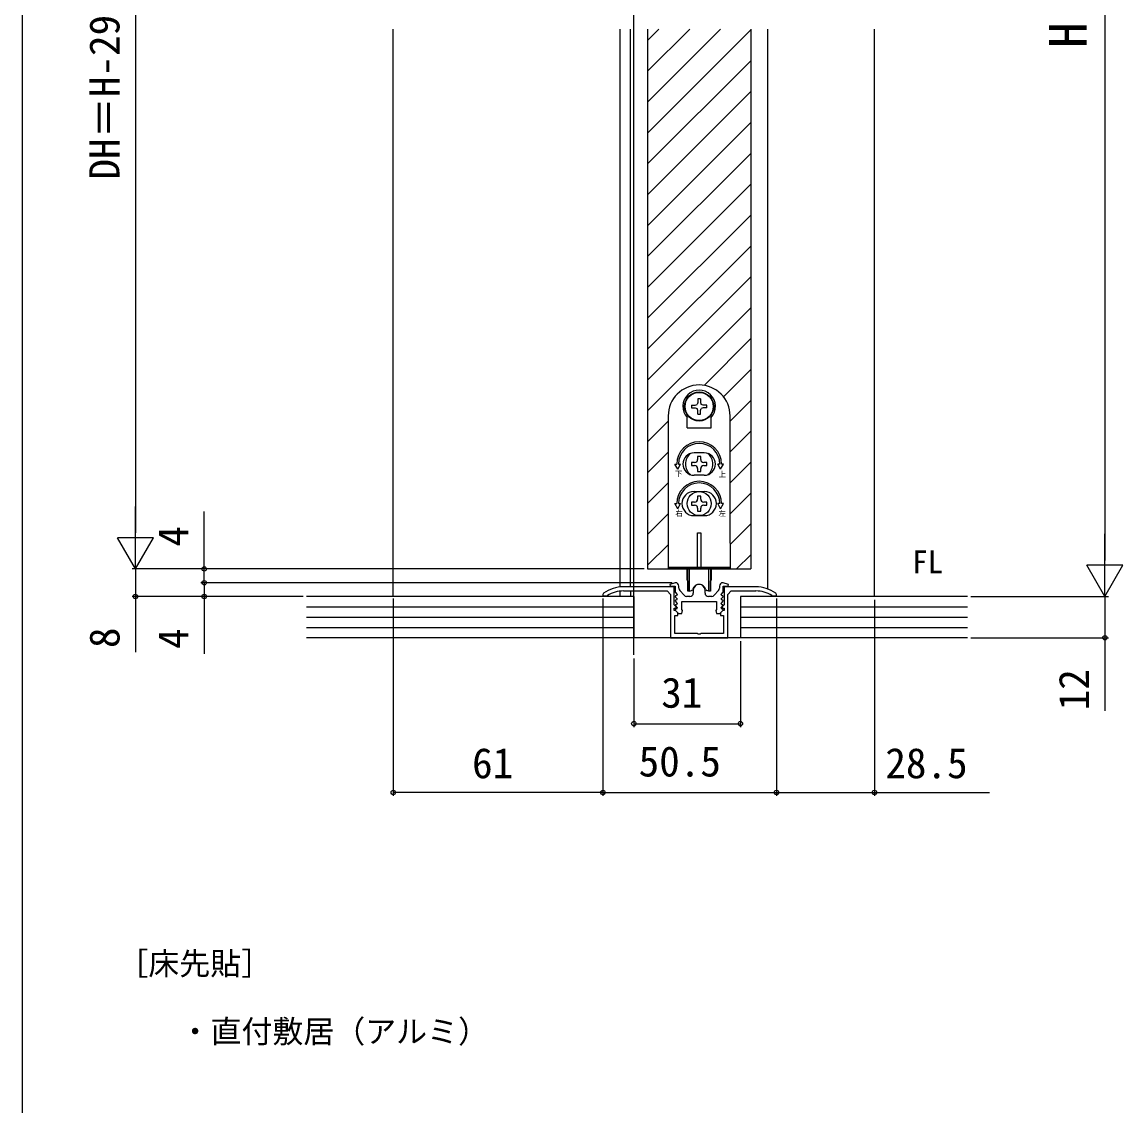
# Model space of a CAD drawing. Units: millimetres, scale not verified. Extents: x -525 to 525, y -783 to 780.
# Drawn here: x -525 to -204.7, y 10.8 to 326.1 of the extents above; entities that cross this region are included whole.
import ezdxf
from ezdxf.enums import TextEntityAlignment as Align

# ---------------------------------------------------------------- set-up
doc = ezdxf.new("R2010")
doc.units = ezdxf.units.MM
doc.header["$LTSCALE"] = 4
for name, color, linetype in [('0-2_USER1', 3, 'Continuous'), ('0-3_YKK_11', 7, 'Continuous'), ('0-5_YKK_12', 2, 'Continuous'), ('0-6_YKK_13', 4, 'Continuous'), ('0-8_YKK_D', 6, 'Continuous'), ('0-9_YKK_ZWAK', 7, 'Continuous'), ('0-A_YSS_K', 3, 'Continuous')]:
    doc.layers.add(name, color=color, linetype=linetype)
doc.styles.add('ＭＳ ゴシック', font='')
doc.styles.get('ＭＳ ゴシック').set_extended_font_data('MS Gothic')

msp = doc.modelspace()

# ---------------------------------------------------------------- linework, layer by layer
at = {"layer": '0-3_YKK_11'}
for p, q in [((-333.9, 161.395), (-333.9, 162.012)), ((-332.398, 159.343), (-333.643, 160.726)), ((-329.7, 160.812), (-329.7, 160.012)), ((-326.3, 160.012), (-326.3, 160.812)), ((-322.357, 160.726), (-323.602, 159.343)), ((-322.1, 162.012), (-322.1, 161.395)), ((-330.7, 159.012), (-331.655, 159.012)), ((-324.345, 159.012), (-325.3, 159.012))]:
    msp.add_line(p, q, dxfattribs=at)
for points in [[(-311.5, 161.812), (-320.7, 161.812), (-320.7, 156.612), (-321.334, 155.977), (-321.183, 155.612), (-320.7, 155.612), (-320.7, 154.912), (-321.1, 154.912), (-321.8, 154.212), (-321.8, 153.512), (-320.9, 153.512), (-320.9, 148.212), (-327.542, 148.212), (-327.725, 148.092), (-328.275, 148.092), (-328.458, 148.212), (-335.1, 148.212), (-335.1, 153.512), (-334.2, 153.512), (-334.2, 154.212), (-334.9, 154.912), (-335.3, 154.912), (-335.3, 155.612), (-334.817, 155.612), (-334.666, 155.977), (-335.3, 156.612), (-335.3, 161.812), (-350, 161.812)], [(-350, 160.612), (-337.3, 160.612), (-336.3, 159.612), (-336.3, 147.012)], [(-334.9, 163.012), (-335, 163.012), (-336.533, 162.52), (-336.453, 162.012), (-335, 162.012), (-335, 160.211), (-334.389, 159.599), (-334.549, 159.212), (-334.912, 159.212), (-335.026, 158.937), (-334.389, 158.299), (-334.549, 157.912), (-334.912, 157.912), (-335.026, 157.637), (-334.389, 156.999), (-334.549, 156.612), (-334.912, 156.612), (-335.026, 156.337), (-334.389, 155.699), (-334.549, 155.312), (-334.912, 155.312), (-335.026, 155.037), (-334, 154.012), (-333, 154.012), (-332.812, 154.975), (-333, 155.253), (-333, 157.512)], [(-336.3, 147.012), (-319.7, 147.012), (-319.7, 159.612), (-318.7, 160.612), (-311.5, 160.612)], [(-333, 157.512), (-323, 157.512), (-323, 155.253), (-323.187, 154.975), (-323, 154.012), (-322, 154.012), (-320.974, 155.037), (-321.088, 155.312), (-321.451, 155.312), (-321.611, 155.699), (-320.974, 156.337), (-321.088, 156.612), (-321.451, 156.612), (-321.611, 156.999), (-320.974, 157.637), (-321.088, 157.912), (-321.451, 157.912), (-321.611, 158.299), (-320.974, 158.937), (-321.088, 159.212), (-321.451, 159.212), (-321.611, 159.599), (-321, 160.211), (-321, 162.012), (-319.547, 162.012), (-319.467, 162.52), (-321, 163.012), (-321.1, 163.012)], [(-355.789, 159.965), (-356, 159.558), (-356, 159.212), (-354.85, 159.212), (-354.69, 159.258)], [(-306.81, 159.258), (-306.65, 159.212), (-305.5, 159.212), (-305.5, 159.558), (-305.711, 159.965)]]:
    msp.add_lwpolyline(points, dxfattribs=at)
for centre, radius, start, end in [((-350, 151.812), 10, 90, 125.37654), ((-350, 151.812), 8.8, 89.99999, 122.20423), ((-334.9, 162.012), 1, 0.00001, 89.99999), ((-332.9, 161.395), 1, 180.00001, 221.98721), ((-328, 160.812), 1.7, 359.99999, 180.00001), ((-323.1, 161.395), 1, 318.01279, 359.99999), ((-321.1, 162.012), 1, 90.00001, 179.99999), ((-311.5, 151.812), 10, 54.62346, 90), ((-311.5, 151.812), 8.8, 57.79577, 90.00001), ((-331.655, 160.012), 1, 221.98723, 270.00001), ((-330.7, 160.012), 1, 270.00001, 359.99999), ((-325.3, 160.012), 1, 180.00001, 269.99999), ((-324.345, 160.012), 1, 269.99999, 318.01277)]:
    msp.add_arc(centre, radius, start, end, dxfattribs=at)
at = {"layer": '0-5_YKK_12'}
for p, q in [((-347, 142.012), (-347, 563.091)), ((-417, 159.012), (-417, 324.012)), ((-351, 161.761), (-351, 324.012)), ((-348, 161.812), (-348, 324.012)), ((-343, 324.012), (-343, 167.015)), ((-343, 320.727), (-339.715, 324.012)), ((-343, 311.747), (-330.735, 324.012)), ((-343, 302.766), (-321.755, 324.012)), ((-343, 293.786), (-313, 323.786)), ((-313, 324.012), (-313, 167.015)), ((-308, 161.179), (-308, 324.012)), ((-277, 159.012), (-277, 324.012)), ((-343, 284.806), (-313, 314.806)), ((-343, 275.826), (-313, 305.826)), ((-343, 266.845), (-313, 296.845)), ((-343, 257.865), (-313, 287.865)), ((-343, 248.885), (-313, 278.885)), ((-343, 239.905), (-313, 269.905)), ((-343, 230.924), (-313, 260.924)), ((-343, 221.944), (-313, 251.944)), ((-343, 212.964), (-313, 242.964)), ((-326.581, 220.402), (-313, 233.984)), ((-320.925, 217.078), (-313, 225.003)), ((-319, 210.023), (-313, 216.023)), ((-343, 203.984), (-337, 209.984)), ((-319, 201.043), (-313, 207.043)), ((-343, 195.003), (-337, 201.003)), ((-319, 192.063), (-313, 198.063)), ((-343, 186.023), (-337, 192.023)), ((-319, 183.082), (-313, 189.082)), ((-343, 177.043), (-337, 183.043)), ((-319, 174.102), (-313, 180.102)), ((-343, 168.063), (-337, 174.063)), ((-317.107, 167.015), (-313, 171.122)), ((-343, 167.015), (-313, 167.015)), ((-351, 159.012), (-351, 160.555)), ((-348, 160.612), (-348, 159.012))]:
    msp.add_line(p, q, dxfattribs=at)
at = {"layer": '0-6_YKK_13'}
for p, q in [((-328.419, 215.389), (-328.568, 214.833)), ((-328.4, 216.479), (-328.419, 215.389)), ((-327.6, 216.479), (-327.581, 215.389)), ((-327.581, 215.389), (-327.432, 214.833)), ((-326.876, 214.684), (-327.432, 214.833)), ((-325.786, 214.665), (-326.876, 214.684)), ((-337, 211.515), (-337, 174.515)), ((-326.876, 213.846), (-327.432, 213.697)), ((-325.786, 213.865), (-326.876, 213.846)), ((-319, 174.515), (-319, 211.515)), ((-331.5, 208.065), (-331.5, 211.053)), ((-324.5, 208.065), (-324.5, 211.053)), ((-331.5, 208.065), (-324.5, 208.065)), ((-326.5, 200.765), (-329.5, 200.765)), ((-328.44, 199.715), (-328.44, 198.835)), ((-327.56, 199.715), (-328.44, 199.715)), ((-327.56, 198.835), (-327.56, 199.715)), ((-335.116, 197.515), (-334.5, 197.515)), ((-334.25, 196.015), (-335.116, 197.515)), ((-334.25, 196.015), (-333.384, 197.515)), ((-334, 197.515), (-333.384, 197.515)), ((-329.32, 197.955), (-330.2, 197.955)), ((-330.2, 197.955), (-330.2, 197.075)), ((-330.2, 197.075), (-329.32, 197.075)), ((-328.44, 196.195), (-328.44, 195.315)), ((-327.56, 195.315), (-327.56, 196.195)), ((-325.8, 197.955), (-326.68, 197.955)), ((-326.68, 197.075), (-325.8, 197.075)), ((-325.8, 197.075), (-325.8, 197.955)), ((-322, 197.515), (-322.616, 197.515)), ((-321.75, 196.015), (-322.616, 197.515)), ((-326.5, 194.265), (-329.5, 194.265)), ((-328.44, 195.315), (-327.56, 195.315)), ((-329.5, 189.515), (-326.5, 189.515)), ((-335.116, 186.015), (-334.5, 186.015)), ((-334.25, 184.515), (-335.116, 186.015)), ((-334.25, 184.515), (-333.384, 186.015)), ((-334, 186.015), (-333.384, 186.015)), ((-329.32, 186.455), (-330.2, 186.455)), ((-330.2, 186.455), (-330.2, 185.575)), ((-328.44, 188.215), (-328.44, 187.335)), ((-327.56, 188.215), (-328.44, 188.215)), ((-327.56, 187.335), (-327.56, 188.215)), ((-325.8, 186.455), (-326.68, 186.455)), ((-325.8, 185.575), (-325.8, 186.455)), ((-321.75, 184.515), (-322.616, 186.015)), ((-322, 186.015), (-322.616, 186.015)), ((-321.75, 184.515), (-320.884, 186.015)), ((-320.884, 186.015), (-321.5, 186.015)), ((-330.2, 185.575), (-329.32, 185.575)), ((-328.44, 184.695), (-328.44, 183.815)), ((-328.44, 183.815), (-327.56, 183.815)), ((-327.56, 183.815), (-327.56, 184.695)), ((-326.68, 185.575), (-325.8, 185.575)), ((-329.5, 182.515), (-326.5, 182.515)), ((-328.5, 177.515), (-327.5, 177.515)), ((-328.5, 167.315), (-328.5, 177.515)), ((-327.5, 177.515), (-327.5, 167.315)), ((-337, 174.515), (-337, 167.015)), ((-337, 167.515), (-319, 167.515)), ((-331.5, 163.767), (-331.5, 167.015)), ((-331.25, 160.515), (-331.25, 167.015)), ((-330.85, 160.515), (-330.85, 167.015)), ((-327.5, 167.315), (-328.5, 167.315)), ((-325.15, 160.515), (-325.15, 167.015)), ((-324.5, 167.015), (-324.5, 163.767)), ((-331.252, 163.471), (-331.25, 163.471)), ((-331.25, 163.515), (-331.25, 160.515)), ((-324.75, 160.515), (-324.75, 163.515)), ((-324.75, 163.471), (-324.748, 163.471)), ((-330.85, 160.515), (-331.25, 160.515)), ((-330.85, 160.515), (-330.23, 160.74)), ((-325.15, 160.515), (-325.77, 160.74))]:
    msp.add_line(p, q, dxfattribs=at)
for points in [[(-330.214, 214.665), (-329.124, 214.684), (-328.568, 214.833)], [(-330.214, 213.865), (-329.124, 213.846), (-328.568, 213.697)], [(-328.4, 212.051), (-328.419, 213.14), (-328.568, 213.697)], [(-327.6, 212.051), (-327.581, 213.14), (-327.432, 213.697)], [(-321.75, 196.015), (-320.884, 197.515), (-321.5, 197.515)], [(-319, 174.515), (-319, 167.015), (-337, 167.015)], [(-324.75, 167.015), (-324.75, 160.515), (-325.15, 160.515)]]:
    msp.add_lwpolyline(points, dxfattribs=at)
for centre, radius in [((-328, 214.265), 4.25), ((-328, 214.265), 4.1), ((-328, 186.015), 3.5)]:
    msp.add_circle(centre, radius, dxfattribs=at)
for centre, radius, start, end in [((-328, 211.515), 9, 0, 180), ((-328, 214.265), 4.75, 317.4631, 222.5369), ((-328, 214.265), 2.25, 169.75965, 190.24035), ((-328, 214.265), 2.25, 79.75965, 100.24035), ((-328, 214.265), 2.25, 349.75965, 10.24035), ((-328, 214.265), 2.25, 259.75965, 280.24035), ((-328, 197.515), 6.5, 0, 180), ((-328, 197.515), 6, 0, 180), ((-329.5, 197.515), 3.25, 90, 270), ((-328, 197.515), 4, 129.83844, 230.16156), ((-329.32, 198.835), 0.88, 270, 0), ((-326.68, 198.835), 0.88, 180, 270), ((-326.5, 197.515), 3.25, 270, 90), ((-328, 197.515), 4, 309.83844, 50.16156), ((-329.32, 196.195), 0.88, 0, 90), ((-326.68, 196.195), 0.88, 90, 180), ((-328, 186.015), 6.5, 0, 180), ((-328, 186.015), 6, 0, 180), ((-329.5, 186.015), 3.5, 90, 270), ((-326.5, 186.015), 3.5, 270, 90), ((-329.32, 187.335), 0.88, 270, 0), ((-326.68, 187.335), 0.88, 180, 270), ((-329.32, 184.695), 0.88, 0, 90), ((-326.68, 184.695), 0.88, 90, 180), ((-331.2, 163.767), 0.3, 180, 260), ((-324.8, 163.767), 0.3, 280, 0), ((-330.401, 161.21), 0.5, 290, 343.84988), ((-328, 160.515), 2, 16.15012, 163.84988), ((-325.599, 161.21), 0.5, 196.15012, 250)]:
    msp.add_arc(centre, radius, start, end, dxfattribs=at)
at = {"layer": '0-8_YKK_D'}
for p, q in [((-209.95, 481.512), (-209.95, 169.512)), ((-492, 460.512), (-492, 177.515)), ((-492, 167.015), (-492, 185.201)), ((-209.95, 159.012), (-209.95, 177.198)), ((-492, 167.015), (-497.25, 176.108)), ((-486.75, 176.108), (-497.25, 176.108)), ((-492, 167.015), (-486.75, 176.108)), ((-344, 167.015), (-493, 167.015)), ((-344, 167.015), (-493, 167.015)), ((-344, 167.015), (-473, 167.015)), ((-209.95, 159.012), (-215.2, 168.105)), ((-204.7, 168.105), (-215.2, 168.105)), ((-209.95, 159.012), (-204.7, 168.105)), ((-472, 163.012), (-472, 165.562)), ((-335.9, 163.012), (-473, 163.012)), ((-335.9, 163.012), (-473, 163.012)), ((-472, 163.012), (-472, 159.012)), ((-443.213, 159.012), (-493, 159.012)), ((-443.213, 159.012), (-473, 159.012)), ((-472, 159.012), (-472, 142.343)), ((-417, 158.412), (-417, 101.012)), ((-356, 158.412), (-356, 101.012)), ((-356, 158.412), (-356, 101.012)), ((-305.5, 158.412), (-305.5, 101.012)), ((-305.5, 158.412), (-305.5, 101.012)), ((-277, 158.012), (-277, 101.012)), ((-248.95, 159.012), (-208.95, 159.012)), ((-248.95, 159.012), (-208.95, 159.012)), ((-316, 146.012), (-316, 121.012)), ((-248.95, 147.012), (-208.95, 147.012)), ((-347, 141.012), (-347, 121.012)), ((-347, 122.012), (-316, 122.012)), ((-356, 102.012), (-417, 102.012)), ((-356, 102.012), (-305.5, 102.012))]:
    msp.add_line(p, q, dxfattribs=at)
for points in [[(-472, 163.012), (-472, 167.015), (-472, 183.683)], [(-492, 167.015), (-492, 159.012), (-492, 142.821)], [(-209.95, 159.012), (-209.95, 147.012), (-209.95, 125.734)], [(-305.5, 102.012), (-277, 102.012), (-243.495, 102.012)]]:
    msp.add_lwpolyline(points, dxfattribs=at)
for centre in [(-472, 167.015), (-472, 163.012), (-472, 163.012), (-492, 159.012), (-472, 159.012), (-209.95, 147.012), (-347, 122.012), (-316, 122.012), (-417, 102.012), (-356, 102.012), (-356, 102.012), (-305.5, 102.012), (-305.5, 102.012), (-277, 102.012)]:
    msp.add_circle(centre, 0.637, dxfattribs=at)
at = {"layer": '0-9_YKK_ZWAK'}
msp.add_line((-525, 746.8), (-525, -783.2), dxfattribs=at)
at = {"layer": '0-A_YSS_K'}
for p, q in [((-347, 159.012), (-442.213, 159.012)), ((-347, 159.012), (-442.213, 159.012)), ((-347, 159.012), (-347, 147.012)), ((-249.95, 159.012), (-316, 159.012)), ((-249.95, 159.012), (-316, 159.012)), ((-316, 159.012), (-316, 147.012)), ((-442.213, 156.012), (-347, 156.012)), ((-442.213, 156.012), (-347, 156.012)), ((-316, 156.012), (-249.95, 156.012)), ((-316, 156.012), (-249.95, 156.012)), ((-442.213, 153.012), (-347, 153.012)), ((-442.213, 153.012), (-347, 153.012)), ((-316, 153.012), (-249.95, 153.012)), ((-316, 153.012), (-249.95, 153.012)), ((-442.213, 150.012), (-347, 150.012)), ((-442.213, 150.012), (-347, 150.012)), ((-316, 150.012), (-249.95, 150.012)), ((-316, 150.012), (-249.95, 150.012)), ((-249.95, 147.012), (-442.213, 147.012)), ((-249.95, 147.012), (-442.213, 147.012))]:
    msp.add_line(p, q, dxfattribs=at)

# ---------------------------------------------------------------- texts
at = {"layer": '0-2_USER1', "style": 'ＭＳ ゴシック'}
for s, p in [('FL', (-266.023, 163.8)), ('［床先貼］', (-497.25, 46.976)), ('・直付敷居（アルミ）', (-479.148, 27.232))]:
    msp.add_text(s, height=6.598, dxfattribs=at).set_placement(p, align=Align.BOTTOM_LEFT)
at = {"layer": '0-6_YKK_13', "style": 'ＭＳ ゴシック'}
for s, p in [('下', (-335.029, 193.471)), ('上', (-322.355, 193.302)), ('右', (-334.921, 181.947)), ('左', (-322.379, 181.911))]:
    msp.add_text(s, height=1.558, dxfattribs=at).set_placement(p, align=Align.BOTTOM_LEFT)
at = {"layer": '0-8_YKK_D', "style": 'ＭＳ ゴシック'}
for s, height, p in [('DH＝H-29', 8.798, (-494, 280.252)), ('H', 11, (-211.95, 318.523)), ('4', 8.798, (-474, 173.501)), ('8', 8.798, (-494, 144.002)), ('4', 8.798, (-474, 143.73)), ('12', 8.798, (-211.95, 125.893))]:
    msp.add_text(s, height=height, rotation=90, dxfattribs=at).set_placement(p, align=Align.BOTTOM_LEFT)
for s, p in [('31', (-339.034, 124.012)), ('50.5', (-345.614, 104.012)), ('61', (-394.068, 103.512)), ('28.5', (-273.836, 103.512))]:
    msp.add_text(s, height=8.798, dxfattribs=at).set_placement(p, align=Align.BOTTOM_LEFT)

doc.saveas('drawing.dxf')
